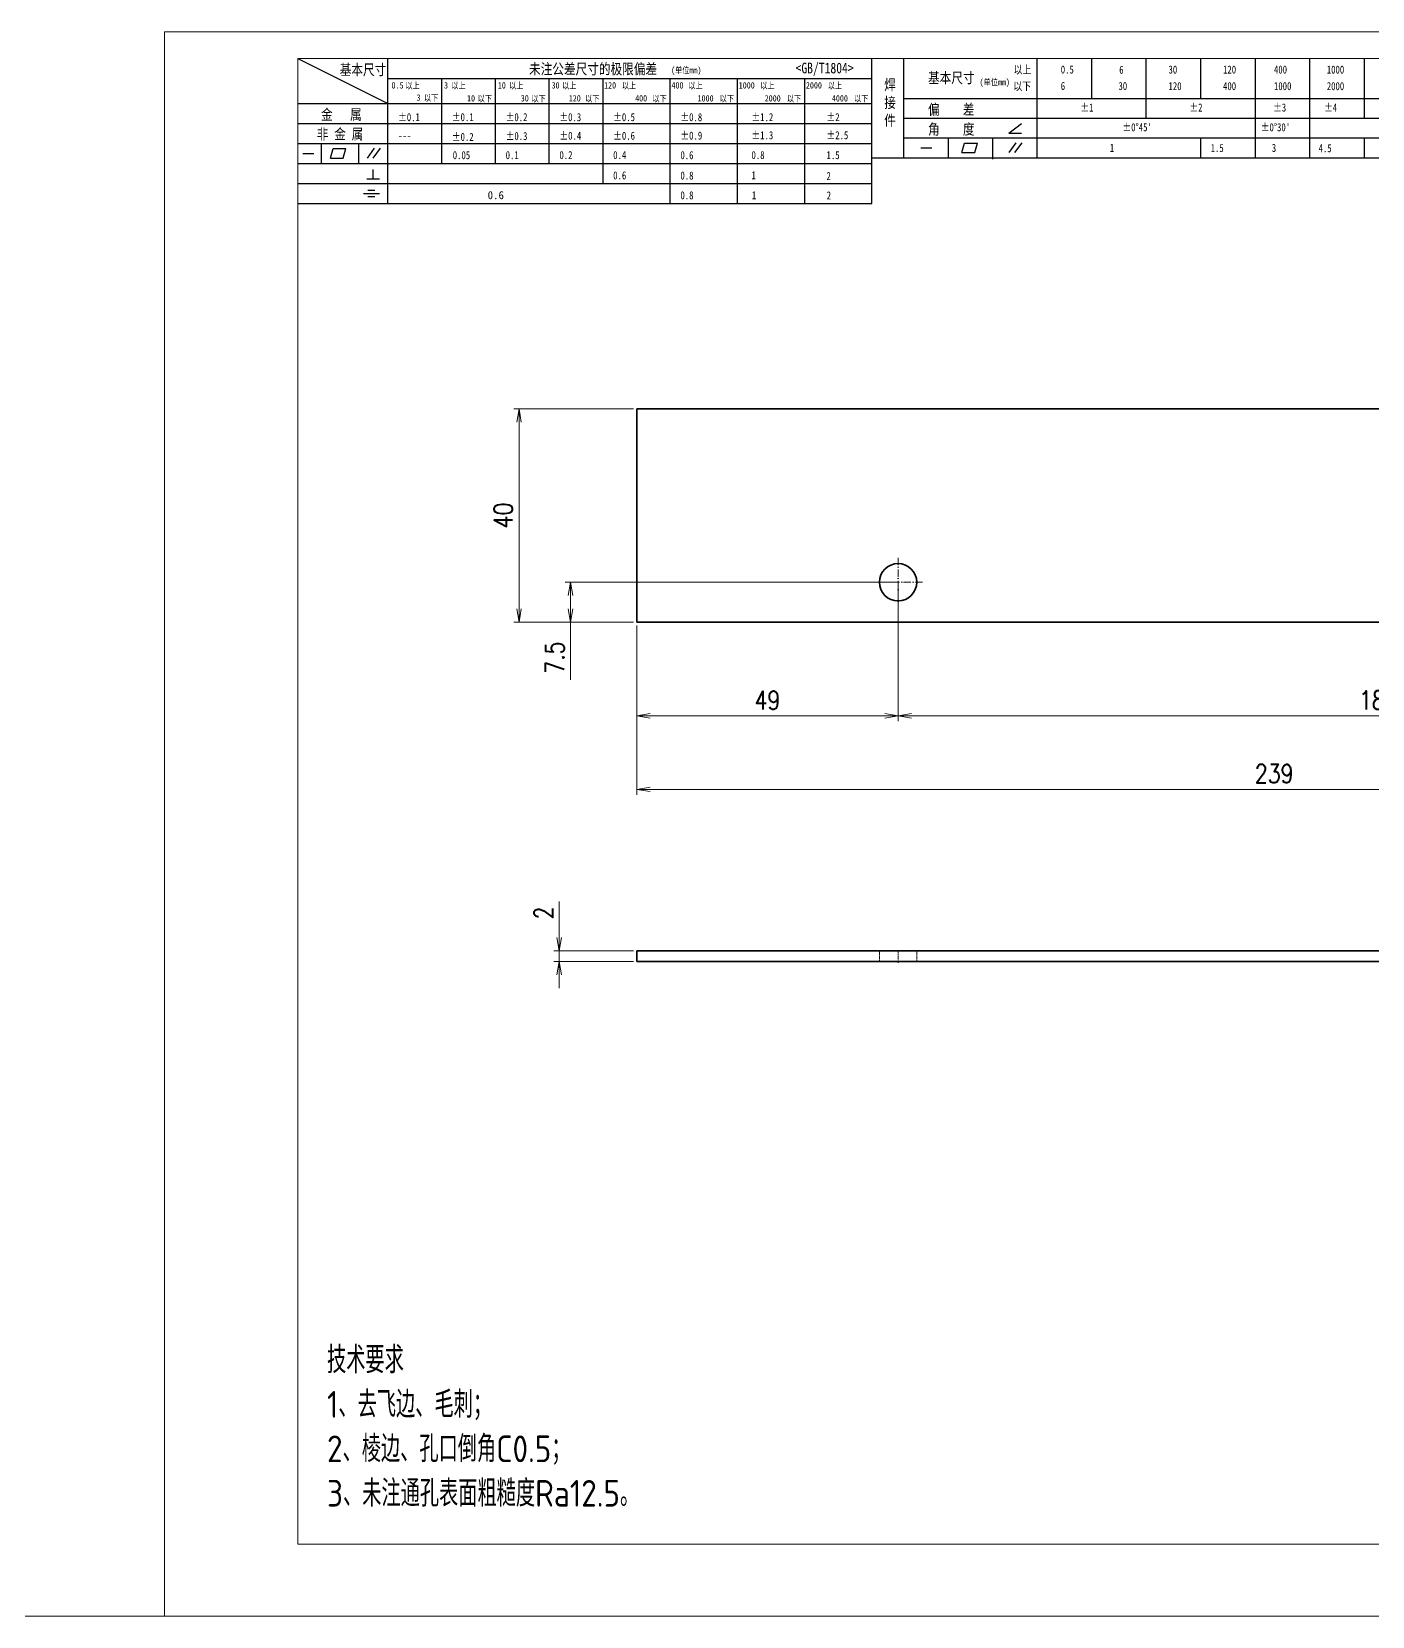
# Model space of a CAD drawing. Header units: millimetres. Extents: x 1333 to 359964, y -52803 to -5704.
# Drawn here: x 164150.5 to 164401.8, y -26401.6 to -26104.6 of the extents above; entities that cross this region are included whole.
import ezdxf

# ---------------------------------------------------------------- set-up
doc = ezdxf.new("R2010")
doc.units = ezdxf.units.MM
doc.header["$LTSCALE"] = 0.5
for name, pattern in [('AM_ISO02W050x2', [3.75, 3, -0.75]), ('AM_ISO08W050x2', [9, 6, -0.75, 1.5, -0.75]), ('DASHDOT', [18.5, 12, -3, 0.5, -3]), ('DASHED', [15, 12, -3])]:
    doc.linetypes.add(name, pattern=pattern)
for name, color, linetype, lineweight in [('中心线', 2, 'AM_ISO08W050x2', 18), ('图框', 7, 'Continuous', 18), ('标注线', 3, 'Continuous', 18), ('粗实线', 7, 'Continuous', 35), ('虚线', 1, 'AM_ISO02W050x2', 18)]:
    doc.layers.add(name, color=color, linetype=linetype, lineweight=lineweight)
doc.layers.add('图\\M+19E79\\M+195B6\\M+18E9A', color=7, linetype='Continuous')
doc.layers.add('打印-禁用', color=7, linetype='Continuous', lineweight=15, plot=False)
doc.styles.add('DIM', font='romans.shx', dxfattribs={"width": 0.8, "bigfont": 'bigfont.shx'})
doc.styles.add('国标', font='simfang.ttf', dxfattribs={"width": 0.8})
doc.styles.add('机械长仿宋', font='gbenor.shx', dxfattribs={"height": 1, "bigfont": 'gbcbig.shx'})
doc.dimstyles.new('DEH 1-1$0', dxfattribs={"dimtxt": 3.5, "dimasz": 2.5, "dimexe": 1, "dimexo": 0.625, "dimgap": 1.2, "dimtad": 1, "dimzin": 9, "dimdsep": 46, "dimtxsty": 'DIM', "dimblk": 'OPEN', "dimcen": 0, "dimclrd": 8, "dimclre": 8, "dimclrt": 2, "dimazin": 2, "dimtfac": 0.5, "dimtmove": 0, "dimatfit": 3, "dimldrblk": 'OPEN', "dimfxl": 0, "dimtolj": 2, "dimlwd": 18, "dimlwe": 18, "dimarcsym": 0})

# ---------------------------------------------------------------- blocks, each defined once
blk = doc.blocks.new('GZDEH零件A3图框V01版')
at = {"layer": '图\\M+19E79\\M+195B6\\M+18E9A', "color": 9}
for p, q in [((2882.49, -1554.46), (2899.37, -1562.92)), ((2899.37, -1581.67), (2899.37, -1554.46)), ((2990.09, -1581.67), (2990.09, -1554.46)), ((2996.09, -1573.08), (2996.09, -1554.46)), ((3021.09, -1561.98), (3021.09, -1554.46)), ((3031.31, -1561.98), (3031.31, -1554.46)), ((3041.53, -1561.98), (3041.53, -1554.46)), ((3051.75, -1561.98), (3051.75, -1554.46)), ((3061.98, -1561.98), (3061.98, -1554.46)), ((3072.2, -1561.98), (3072.2, -1554.46)), ((3082.42, -1561.98), (3082.42, -1554.46)), ((2899.37, -1558.24), (2990.09, -1558.24)), ((2909.45, -1574.17), (2909.45, -1558.24)), ((2919.53, -1574.17), (2919.53, -1558.24)), ((2929.61, -1574.17), (2929.61, -1558.24)), ((2939.69, -1577.92), (2939.69, -1558.24)), ((2952.29, -1581.67), (2952.29, -1558.24)), ((2964.89, -1581.67), (2964.89, -1558.24)), ((2977.49, -1581.67), (2977.49, -1558.24)), ((2996.09, -1561.98), (3113.09, -1561.98)), ((3021.09, -1573.08), (3021.09, -1561.98)), ((3041.53, -1565.68), (3041.53, -1561.98)), ((3061.98, -1573.08), (3061.98, -1561.98)), ((3072.2, -1573.08), (3072.2, -1561.98)), ((3082.42, -1565.68), (3082.42, -1561.98)), ((2882.49, -1562.92), (2990.09, -1562.92)), ((2882.49, -1566.67), (2990.09, -1566.67)), ((2996.09, -1565.68), (3113.09, -1565.68)), ((3015.75, -1568.51), (3018.15, -1566.66)), ((2882.49, -1570.42), (2990.09, -1570.42)), ((2886.92, -1574.12), (2886.92, -1570.42)), ((2893.91, -1574.12), (2893.91, -1570.42)), ((2996.09, -1569.38), (3113.09, -1569.38)), ((3004.42, -1573.08), (3004.42, -1569.38)), ((3006.97, -1572.12), (3007.45, -1570.33)), ((3007.45, -1570.33), (3009.86, -1570.33)), ((3009.39, -1572.12), (3009.86, -1570.33)), ((3012.75, -1573.08), (3012.75, -1569.38)), ((3015.75, -1568.51), (3018.15, -1568.51)), ((3015.81, -1572.12), (3017.15, -1570.26)), ((3016.89, -1572.12), (3018.23, -1570.26)), ((3051.75, -1573.08), (3051.75, -1569.38)), ((3082.42, -1573.08), (3082.42, -1569.48)), ((2883.43, -1572.27), (2885.49, -1572.27)), ((2888.59, -1573.16), (2889.07, -1571.37)), ((2888.59, -1573.16), (2891, -1573.16)), ((2889.07, -1571.37), (2891.48, -1571.37)), ((2891, -1573.16), (2891.48, -1571.37)), ((2895.52, -1573.16), (2896.85, -1571.3)), ((2896.6, -1573.16), (2897.94, -1571.3)), ((2990.09, -1573.08), (3113.09, -1573.08)), ((2999.26, -1571.23), (3001.32, -1571.23)), ((3006.97, -1572.12), (3009.39, -1572.12)), ((3012.75, -1573.33), (3012.75, -1573.08)), ((2882.49, -1574.17), (2990.09, -1574.17)), ((2895.42, -1577.05), (2897.81, -1577.05)), ((2896.58, -1577.05), (2896.58, -1575.28)), ((2882.49, -1577.92), (2990.09, -1577.92)), ((2894.79, -1579.77), (2897.77, -1579.77)), ((2895.57, -1579.17), (2896.92, -1579.17)), ((2882.49, -1581.67), (2990.09, -1581.67)), ((2895.57, -1580.37), (2896.93, -1580.37))]:
    blk.add_line(p, q, dxfattribs=at)
at = {"layer": '图框', "linetype": 'Continuous'}
for p, q in [((2882.49, -1554.46), (2882.49, -1832.96)), ((3272.49, -1554.46), (2882.49, -1554.46)), ((2882.49, -1832.96), (3272.49, -1832.96))]:
    blk.add_line(p, q, dxfattribs=at)
at = {"layer": '打印-禁用', "linetype": 'Continuous'}
for p, q in [((2857.49, -1549.46), (2857.49, -1846.46)), ((3277.49, -1549.46), (2857.49, -1549.46)), ((2857.49, -1846.46), (3277.49, -1846.46))]:
    blk.add_line(p, q, dxfattribs=at)
at = {"layer": '图\\M+19E79\\M+195B6\\M+18E9A', "color": 9, "style": '国标', "width": 0.8}
for s, height, p in [('基本尺寸', 2, (2890.33, -1557.58)), ('未注公差尺寸的极限偏差', 2, (2925.81, -1557.44)), ('<GB/T1804>', 2, (2975.78, -1557.27)), ('以上', 1.5, (3016.64, -1557.33)), ('0.5', 1.5, (3025.49, -1557.3)), ('6', 1.5, (3036.45, -1557.34)), ('30', 1.5, (3045.69, -1557.31)), ('120', 1.5, (3055.91, -1557.31)), ('400', 1.5, (3065.46, -1557.31)), ('1000', 1.5, (3075.36, -1557.31)), ('30', 1.2, (2930.04, -1560.11)), ('基本尺寸', 2, (3000.6, -1559.1)), ('以下', 1.5, (3016.58, -1560.43)), ('6', 1.5, (3025.49, -1560.38)), ('30', 1.5, (3036.31, -1560.39)), ('120', 1.5, (3045.69, -1560.41)), ('400', 1.5, (3055.91, -1560.41)), ('1000', 1.5, (3065.46, -1560.41)), ('2000', 1.5, (3075.36, -1560.41)), ('金   属', 2, (2886.82, -1565.98)), ('±0.1', 1.5, (2901.27, -1566.23)), ('±0.1', 1.5, (2911.35, -1566.23)), ('±0.2', 1.5, (2921.43, -1566.23)), ('±0.3', 1.5, (2931.51, -1566.23)), ('±0.5', 1.5, (2941.59, -1566.23)), ('±0.8', 1.5, (2954.19, -1566.23)), ('±1.2', 1.5, (2967.51, -1566.23)), ('±2', 1.5, (2981.58, -1566.23)), ('偏    差', 2, (3000.6, -1565.04)), ('±1', 1.5, (3029.16, -1564.42)), ('±2', 1.5, (3049.61, -1564.42)), ('±3', 1.5, (3065.3, -1564.42)), ('±4', 1.5, (3074.85, -1564.42)), ('非 金 属', 2, (2886.02, -1569.65)), ('±0.3', 1.5, (2921.43, -1569.77)), ('±0.4', 1.5, (2931.51, -1569.71)), ('±0.6', 1.5, (2941.59, -1569.71)), ('±0.9', 1.5, (2954.19, -1569.68)), ('±1.3', 1.5, (2967.51, -1569.62)), ('±2.5', 1.5, (2981.58, -1569.61)), ('角    度', 2, (3000.6, -1568.74)), ("±0%%D45'", 1.5, (3037.06, -1568.12)), ("±0%%D30'", 1.5, (3062.98, -1568.12)), ('---', 1.5, (2901.27, -1569.65)), ('±0.2', 1.5, (2911.35, -1569.92)), ('1', 1.5, (3034.69, -1571.98)), ('1.5', 1.5, (3053.59, -1572.01)), ('3', 1.5, (3065.05, -1571.98)), ('4.5', 1.5, (3073.82, -1572.05)), ('0.1', 1.5, (2921.43, -1573.34)), ('0.2', 1.5, (2931.51, -1573.33)), ('0.4', 1.5, (2941.59, -1573.33)), ('0.6', 1.5, (2954.19, -1573.35)), ('0.8', 1.5, (2967.51, -1573.33)), ('1.5', 1.5, (2981.58, -1573.34)), ('0.6', 1.5, (2941.59, -1577.14)), ('0.8', 1.5, (2954.19, -1577.17)), ('1', 1.5, (2967.51, -1577.12)), ('2', 1.5, (2981.58, -1577.26)), ('0.8', 1.5, (2954.19, -1580.87)), ('1', 1.5, (2967.59, -1580.86)), ('2', 1.5, (2981.62, -1580.89))]:
    blk.add_text(s, height=height, dxfattribs=at).set_placement(p)
at = {"layer": '图\\M+19E79\\M+195B6\\M+18E9A', "color": 9, "lineweight": 15, "style": '国标', "width": 0.8}
for s, p in [('(单位mm)', (2952.44, -1557.27)), ('0.5', (2900.03, -1560.11)), ('以上', (2902.64, -1560.16)), ('3', (2909.88, -1560.11)), ('以上', (2911.25, -1560.16)), ('10', (2919.96, -1560.11)), ('以上', (2922.09, -1560.16)), ('以上', (2932.02, -1560.16)), ('120', (2939.88, -1560.11)), ('以上', (2943.21, -1560.16)), ('400', (2952.52, -1560.11)), ('以上', (2955.68, -1560.16)), ('1000', (2965.12, -1560.11)), ('以上', (2969.16, -1560.16)), ('2000', (2977.72, -1560.11)), ('以上', (2981.8, -1560.16)), ('(单位mm)', (3010.27, -1559.51)), ('3', (2904.73, -1562.41)), ('以下', (2906.1, -1562.46)), ('10', (2914.19, -1562.54)), ('以下', (2916.18, -1562.59)), ('30', (2924.27, -1562.54)), ('以下', (2926.26, -1562.59)), ('120', (2933.26, -1562.54)), ('以下', (2936.34, -1562.59)), ('400', (2945.7, -1562.54)), ('以下', (2948.94, -1562.59)), ('1000', (2957.41, -1562.54)), ('以下', (2961.54, -1562.59)), ('2000', (2969.99, -1562.54)), ('以下', (2974.14, -1562.59)), ('4000', (2982.59, -1562.54)), ('以下', (2986.74, -1562.59))]:
    blk.add_text(s, height=1.2, dxfattribs=at).set_placement(p)
at = {"layer": '图\\M+19E79\\M+195B6\\M+18E9A', "color": 9, "lineweight": 13, "style": '国标'}
blk.add_text('0.6', height=1.5, dxfattribs=at).set_placement((2918.05, -1580.85))
at = {"layer": '图\\M+19E79\\M+195B6\\M+18E9A', "color": 9, "style": '国标'}
for s, insert, char_height, width, attachment_point in [('焊\\P接\\P件', (2992.39, -1558.41), 2, 3.1877, 1), ('0.05', (2911.51, -1573.37), 1.5, 5.1982, 7)]:
    blk.add_mtext(s, dxfattribs=dict(at, insert=insert, char_height=char_height, width=width, attachment_point=attachment_point))
blk = doc.blocks.new('DEH A3')
at = {"layer": '图框'}
blk.add_blockref('GZDEH零件A3图框V01版', (-2857.49, 1846.46), dxfattribs=at)
blk = doc.blocks.new('_Open')
at = {"color": 0, "linetype": 'ByBlock', "lineweight": -2}
for p, q in [((-1, 0.17), (0, 0)), ((-1, -0.17), (0, 0)), ((0, 0), (-1, 0))]:
    blk.add_line(p, q, dxfattribs=at)
blk = doc.blocks.new('*D94')
at = {"layer": 'Defpoints', "color": 0, "transparency": 16777216}
for p in [(164312.94, -26207.73), (164263.94, -26215.23), (164263.94, -26232.79)]:
    blk.add_point(p, dxfattribs=at)
at = {"layer": '标注线', "color": 8, "lineweight": 18, "transparency": 16777216}
for p, q in [((164312.94, -26208.36), (164312.94, -26233.79)), ((164263.94, -26215.86), (164263.94, -26233.79)), ((164310.44, -26232.79), (164266.44, -26232.79))]:
    blk.add_line(p, q, dxfattribs=at)
at = {"layer": '标注线', "color": 8, "lineweight": 18, "transparency": 16777216, "xscale": 2.5, "yscale": 2.5, "zscale": 2.5, "rotation": 180}
blk.add_blockref('_Open', (164263.94, -26232.79), dxfattribs=at)
at = {"layer": '标注线', "color": 8, "lineweight": 18, "transparency": 16777216, "xscale": 2.5, "yscale": 2.5, "zscale": 2.5}
blk.add_blockref('_Open', (164312.94, -26232.79), dxfattribs=at)
at = {"layer": '标注线', "color": 2, "transparency": 16777216, "insert": (164288.44, -26229.84), "char_height": 3.5, "attachment_point": 5, "style": 'DIM'}
blk.add_mtext('\\A2;49', dxfattribs=at)
blk = doc.blocks.new('*D95')
at = {"layer": 'Defpoints', "color": 0, "transparency": 16777216}
for p in [(164312.94, -26207.73), (164492.94, -26207.73), (164492.94, -26232.79)]:
    blk.add_point(p, dxfattribs=at)
at = {"layer": '标注线', "color": 8, "lineweight": 18, "transparency": 16777216}
for p, q in [((164312.94, -26208.36), (164312.94, -26233.79)), ((164492.94, -26208.36), (164492.94, -26233.79)), ((164315.44, -26232.79), (164490.44, -26232.79))]:
    blk.add_line(p, q, dxfattribs=at)
at = {"layer": '标注线', "color": 8, "lineweight": 18, "transparency": 16777216, "xscale": 2.5, "yscale": 2.5, "zscale": 2.5, "rotation": 180}
blk.add_blockref('_Open', (164312.94, -26232.79), dxfattribs=at)
at = {"layer": '标注线', "color": 8, "lineweight": 18, "transparency": 16777216, "xscale": 2.5, "yscale": 2.5, "zscale": 2.5}
blk.add_blockref('_Open', (164492.94, -26232.79), dxfattribs=at)
at = {"layer": '标注线', "color": 2, "transparency": 16777216, "insert": (164402.94, -26229.84), "char_height": 3.5, "attachment_point": 5, "style": 'DIM'}
blk.add_mtext('\\A2;180', dxfattribs=at)
blk = doc.blocks.new('*D96')
at = {"layer": 'Defpoints', "color": 0, "transparency": 16777216}
for p in [(164263.94, -26215.23), (164502.94, -26215.23), (164502.94, -26246.56)]:
    blk.add_point(p, dxfattribs=at)
at = {"layer": '标注线', "color": 8, "lineweight": 18, "transparency": 16777216}
for p, q in [((164263.94, -26215.86), (164263.94, -26247.56)), ((164502.94, -26215.86), (164502.94, -26247.56)), ((164266.44, -26246.56), (164500.44, -26246.56))]:
    blk.add_line(p, q, dxfattribs=at)
at = {"layer": '标注线', "color": 8, "lineweight": 18, "transparency": 16777216, "xscale": 2.5, "yscale": 2.5, "zscale": 2.5, "rotation": 180}
blk.add_blockref('_Open', (164263.94, -26246.56), dxfattribs=at)
at = {"layer": '标注线', "color": 8, "lineweight": 18, "transparency": 16777216, "xscale": 2.5, "yscale": 2.5, "zscale": 2.5}
blk.add_blockref('_Open', (164502.94, -26246.56), dxfattribs=at)
at = {"layer": '标注线', "color": 2, "transparency": 16777216, "insert": (164383.44, -26243.61), "char_height": 3.5, "attachment_point": 5, "style": 'DIM'}
blk.add_mtext('\\A2;239', dxfattribs=at)
blk = doc.blocks.new('*D97')
at = {"layer": 'Defpoints', "color": 0, "transparency": 16777216}
for p in [(164312.94, -26207.73), (164251.52, -26215.23), (164263.94, -26215.23)]:
    blk.add_point(p, dxfattribs=at)
at = {"layer": '标注线', "color": 8, "lineweight": 18, "transparency": 16777216}
for p, q in [((164312.31, -26207.73), (164250.52, -26207.73)), ((164251.52, -26210.23), (164251.52, -26212.73)), ((164263.31, -26215.23), (164250.52, -26215.23)), ((164251.52, -26215.23), (164251.52, -26226))]:
    blk.add_line(p, q, dxfattribs=at)
at = {"layer": '标注线', "color": 8, "lineweight": 18, "transparency": 16777216, "xscale": 2.5, "yscale": 2.5, "zscale": 2.5}
for p, rotation in [((164251.52, -26207.73), 90), ((164251.52, -26215.23), 270)]:
    blk.add_blockref('_Open', p, dxfattribs=dict(at, rotation=rotation))
at = {"layer": '标注线', "color": 2, "transparency": 16777216, "insert": (164248.57, -26221.87), "char_height": 3.5, "attachment_point": 5, "rotation": 90, "style": 'DIM'}
blk.add_mtext('\\A2;7.5', dxfattribs=at)
blk = doc.blocks.new('*D98')
at = {"layer": 'Defpoints', "color": 0, "transparency": 16777216}
for p in [(164241.88, -26175.23), (164263.94, -26175.23), (164263.94, -26215.23)]:
    blk.add_point(p, dxfattribs=at)
at = {"layer": '标注线', "color": 8, "lineweight": 18, "transparency": 16777216}
for p, q in [((164263.31, -26175.23), (164240.88, -26175.23)), ((164241.88, -26212.73), (164241.88, -26177.73)), ((164263.31, -26215.23), (164240.88, -26215.23))]:
    blk.add_line(p, q, dxfattribs=at)
at = {"layer": '标注线', "color": 8, "lineweight": 18, "transparency": 16777216, "xscale": 2.5, "yscale": 2.5, "zscale": 2.5}
for p, rotation in [((164241.88, -26175.23), 90), ((164241.88, -26215.23), 270)]:
    blk.add_blockref('_Open', p, dxfattribs=dict(at, rotation=rotation))
at = {"layer": '标注线', "color": 2, "transparency": 16777216, "insert": (164238.93, -26195.23), "char_height": 3.5, "attachment_point": 5, "rotation": 90, "style": 'DIM'}
blk.add_mtext('\\A2;40', dxfattribs=at)
blk = doc.blocks.new('*D100')
at = {"layer": 'Defpoints', "color": 0, "transparency": 16777216}
for p in [(164249.41, -26276.84), (164263.94, -26276.84), (164263.94, -26278.84)]:
    blk.add_point(p, dxfattribs=at)
at = {"layer": '标注线', "color": 8, "lineweight": 18, "transparency": 16777216}
for p, q in [((164249.41, -26274.34), (164249.41, -26267.57)), ((164263.31, -26276.84), (164248.41, -26276.84)), ((164249.41, -26278.84), (164249.41, -26276.84)), ((164263.31, -26278.84), (164248.41, -26278.84)), ((164249.41, -26281.34), (164249.41, -26283.84))]:
    blk.add_line(p, q, dxfattribs=at)
at = {"layer": '标注线', "color": 8, "lineweight": 18, "transparency": 16777216, "xscale": 2.5, "yscale": 2.5, "zscale": 2.5}
for p, rotation in [((164249.41, -26276.84), 270), ((164249.41, -26278.84), 90)]:
    blk.add_blockref('_Open', p, dxfattribs=dict(at, rotation=rotation))
at = {"layer": '标注线', "color": 2, "transparency": 16777216, "insert": (164246.46, -26269.71), "char_height": 3.5, "attachment_point": 5, "rotation": 90, "style": 'DIM'}
blk.add_mtext('\\A2;2', dxfattribs=at)

msp = doc.modelspace()

# ---------------------------------------------------------------- linework, layer by layer
at = {"layer": '中心线', "linetype": 'DASHDOT', "lineweight": 13, "ltscale": 0.2275}
for p, q in [((164312.936, -26203.185), (164312.936, -26212.285)), ((164317.486, -26207.735), (164308.386, -26207.735))]:
    msp.add_line(p, q, dxfattribs=at)
at = {"layer": '中心线', "linetype": 'DASHDOT', "lineweight": 13, "ltscale": 0.06}
msp.add_line((164312.936, -26279.042), (164312.936, -26276.642), dxfattribs=at)
at = {"layer": '标注线'}
msp.add_line((160574.502, -26401.55), (179981.94, -26401.55), dxfattribs=at)
at = {"layer": '粗实线', "lineweight": 35}
for p, q in [((164263.936, -26175.235), (164502.936, -26175.235)), ((164263.936, -26215.235), (164263.936, -26175.235)), ((164263.936, -26215.235), (164502.936, -26215.235)), ((164263.936, -26276.842), (164502.936, -26276.842)), ((164263.936, -26278.842), (164502.936, -26278.842))]:
    msp.add_line(p, q, dxfattribs=at)
at = {"layer": '粗实线', "lineweight": 35, "ltscale": 0.05}
msp.add_line((164263.936, -26278.842), (164263.936, -26276.842), dxfattribs=at)
at = {"layer": '粗实线', "lineweight": 35}
msp.add_circle((164312.936, -26207.735), 3.5, dxfattribs=at)
at = {"layer": '虚线', "linetype": 'DASHED', "lineweight": 13, "ltscale": 0.05}
for p, q in [((164309.436, -26278.842), (164309.436, -26276.842)), ((164316.436, -26278.842), (164316.436, -26276.842))]:
    msp.add_line(p, q, dxfattribs=at)

# ---------------------------------------------------------------- block references
at = {"layer": '图框'}
msp.add_blockref('DEH A3', (164175.43, -26401.55), dxfattribs=at)

# ---------------------------------------------------------------- texts
at = {"layer": '标注线', "color": 2, "insert": (164205.884, -26380.994), "char_height": 5, "width": 114.82461, "attachment_point": 7, "style": '机械长仿宋'}
msp.add_mtext('\\A2;技术要求\\P1、去飞边、毛刺；\\P2、棱边、孔口倒角C0.5；\\P3、未注通孔表面粗糙度Ra12.5。', dxfattribs=at)

# ---------------------------------------------------------------- dimensions: what is measured, and where the dimension line sits
at = {"layer": '标注线'}
for base, p1, p2, picture, middle in [((164241.884, -26175.235), (164263.936, -26215.235), (164263.936, -26175.235), '*D98', (164238.934, -26195.235)), ((164251.519, -26215.235), (164312.936, -26207.735), (164263.936, -26215.235), '*D97', (164248.569, -26221.868)), ((164249.411, -26276.842), (164263.936, -26278.842), (164263.936, -26276.842), '*D100', (164246.461, -26269.708))]:
    dim = msp.add_linear_dim(base=base, p1=p1, p2=p2, angle=90, dimstyle='DEH 1-1$0', dxfattribs=at)
    dim.commit()
    dim.dimension.update_dxf_attribs({"geometry": picture, "text_midpoint": middle})
for base, p1, p2, picture, middle in [((164263.936, -26232.788), (164312.936, -26207.735), (164263.936, -26215.235), '*D94', (164288.436, -26229.838)), ((164492.936, -26232.788), (164312.936, -26207.735), (164492.936, -26207.735), '*D95', (164402.936, -26229.838)), ((164502.936, -26246.561), (164263.936, -26215.235), (164502.936, -26215.235), '*D96', (164383.436, -26243.611))]:
    dim = msp.add_linear_dim(base=base, p1=p1, p2=p2, dimstyle='DEH 1-1$0', dxfattribs=at)
    dim.commit()
    dim.dimension.update_dxf_attribs({"geometry": picture, "text_midpoint": middle})

doc.saveas('drawing.dxf')
